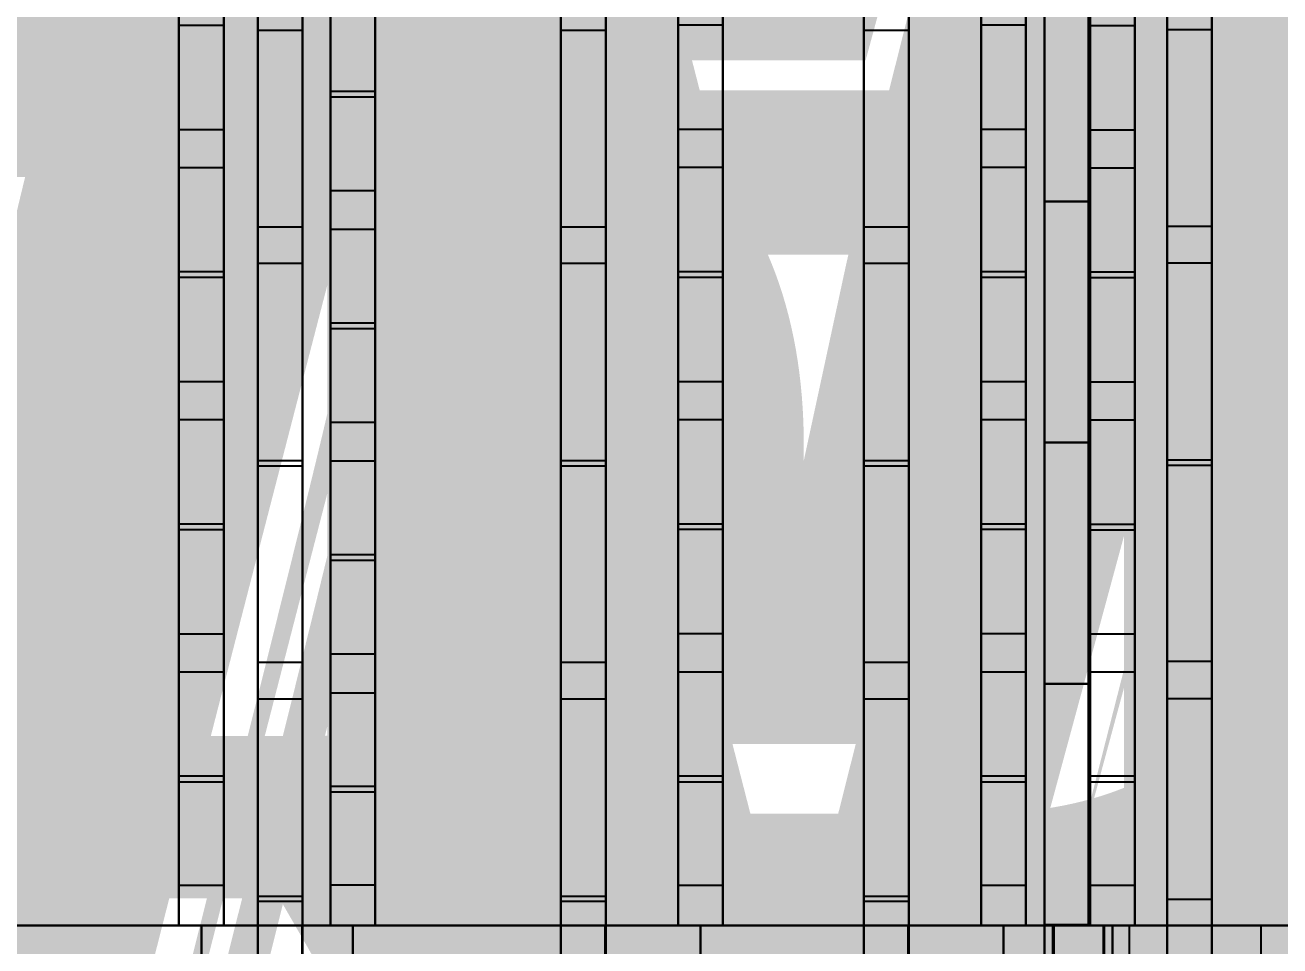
# Model space of a CAD drawing. Header units: inches. Extents: x 29 to 716, y 7 to 470.
# Drawn here: x 114.2 to 213.6, y 79.7 to 152.6 of the extents above; entities that cross this region are included whole.
import ezdxf

# ---------------------------------------------------------------- set-up
doc = ezdxf.new("R2010")
doc.units = ezdxf.units.IN
doc.header["$MEASUREMENT"] = 0
for name, color, linetype in [('FT2', 8, 'CONTINUOUS'), ('n1', 9, 'CONTINUOUS'), ('RT2', 7, 'CONTINUOUS'), ('W1', 5, 'CONTINUOUS'), ('W2', 5, 'CONTINUOUS')]:
    doc.layers.add(name, color=color, linetype=linetype)

msp = doc.modelspace()

# ---------------------------------------------------------------- linework, layer by layer
at = {"layer": 'FT2'}
for points in [[(129.89, 81.28, 112), (129.89, 344.18, 112), (126.35, 344.18, 112), (126.35, 81.28, 112)], [(126.35, 81.28, 112), (126.35, 344.18, 112), (126.35, 344.18, 110.54), (126.35, 81.28, 110.54)], [(126.35, 81.28, 96), (126.35, 344.18, 96), (129.89, 344.18, 96), (129.89, 81.28, 96)], [(126.35, 81.28, 96), (126.35, 81.28, 97.46), (126.35, 344.18, 97.46), (126.35, 344.18, 96)], [(129.89, 81.28, 112), (129.89, 81.28, 110.54), (129.89, 344.18, 110.54), (129.89, 344.18, 112)], [(129.89, 81.28, 96), (129.89, 344.18, 96), (129.89, 344.18, 97.46), (129.89, 81.28, 97.46)], [(141.89, 81.28, 112), (141.89, 344.18, 112), (138.34, 344.18, 112), (138.34, 81.28, 112)], [(138.34, 81.28, 112), (138.34, 344.18, 112), (138.34, 344.18, 110.54), (138.34, 81.28, 110.54)], [(138.34, 81.28, 96), (138.34, 344.18, 96), (141.89, 344.18, 96), (141.89, 81.28, 96)], [(138.34, 81.28, 96), (138.34, 81.28, 97.46), (138.34, 344.18, 97.46), (138.34, 344.18, 96)], [(141.89, 81.28, 112), (141.89, 81.28, 110.54), (141.89, 344.18, 110.54), (141.89, 344.18, 112)], [(141.89, 81.28, 96), (141.89, 344.18, 96), (141.89, 344.18, 97.46), (141.89, 81.28, 97.46)], [(169.43, 81.28, 112), (169.43, 284.31, 112), (165.89, 284.31, 112), (165.89, 81.28, 112)], [(165.89, 81.28, 112), (165.89, 284.31, 112), (165.89, 284.31, 110.54), (165.89, 81.28, 110.54)], [(165.89, 81.28, 96), (165.89, 284.31, 96), (169.43, 284.31, 96), (169.43, 81.28, 96)], [(165.89, 81.28, 96), (165.89, 81.28, 97.46), (165.89, 284.31, 97.46), (165.89, 284.31, 96)], [(169.43, 81.28, 112), (169.43, 81.28, 110.54), (169.43, 284.31, 110.54), (169.43, 284.31, 112)], [(169.43, 81.28, 96), (169.43, 284.31, 96), (169.43, 284.31, 97.46), (169.43, 81.28, 97.46)], [(193.43, 81.28, 112), (193.43, 284.31, 112), (189.89, 284.31, 112), (189.89, 81.28, 112)], [(189.89, 81.28, 112), (189.89, 284.31, 112), (189.89, 284.31, 110.54), (189.89, 81.28, 110.54)], [(189.89, 81.28, 96), (189.89, 284.31, 96), (193.43, 284.31, 96), (193.43, 81.28, 96)], [(189.89, 81.28, 96), (189.89, 81.28, 97.46), (189.89, 284.31, 97.46), (189.89, 284.31, 96)], [(193.43, 81.28, 112), (193.43, 81.28, 110.54), (193.43, 284.31, 110.54), (193.43, 284.31, 112)], [(193.43, 81.28, 96), (193.43, 284.31, 96), (193.43, 284.31, 97.46), (193.43, 81.28, 97.46)], [(202.07, 81.28, 112), (202.07, 284.16, 112), (198.53, 284.16, 112), (198.53, 81.28, 112)], [(198.53, 81.28, 112), (198.53, 284.16, 112), (198.53, 284.16, 110.54), (198.53, 81.28, 110.54)], [(198.53, 81.28, 96), (198.53, 284.16, 96), (202.07, 284.16, 96), (202.07, 81.28, 96)], [(198.53, 81.28, 96), (198.53, 81.28, 97.46), (198.53, 284.16, 97.46), (198.53, 284.16, 96)], [(202.07, 81.28, 112), (202.07, 81.28, 110.54), (202.07, 284.16, 110.54), (202.07, 284.16, 112)], [(202.07, 81.28, 96), (202.07, 284.16, 96), (202.07, 284.16, 97.46), (202.07, 81.28, 97.46)], [(138.34, 147.35, 96.63), (138.34, 154.75, 112), (138.34, 156.06, 111.37), (138.34, 148.67, 96)], [(141.89, 147.35, 96.63), (141.89, 148.67, 96), (141.89, 156.06, 111.37), (141.89, 154.75, 112)], [(141.89, 147.35, 96.63), (141.89, 154.75, 112), (138.34, 154.75, 112), (138.34, 147.35, 96.63)], [(129.89, 144.33, 112), (129.89, 152.57, 96.69), (126.35, 152.57, 96.69), (126.35, 144.33, 112)], [(126.35, 144.33, 112), (126.35, 152.57, 96.69), (126.35, 151.28, 96), (126.35, 143.05, 111.31)], [(129.89, 144.33, 112), (129.89, 143.05, 111.31), (129.89, 151.28, 96), (129.89, 152.57, 96.69)], [(169.43, 144.35, 112), (169.43, 152.59, 96.69), (165.89, 152.59, 96.69), (165.89, 144.35, 112)], [(165.89, 144.35, 112), (165.89, 152.59, 96.69), (165.89, 151.3, 96), (165.89, 143.07, 111.31)], [(169.43, 144.35, 112), (169.43, 143.07, 111.31), (169.43, 151.3, 96), (169.43, 152.59, 96.69)], [(193.43, 144.35, 112), (193.43, 152.59, 96.69), (189.89, 152.59, 96.69), (189.89, 144.35, 112)], [(189.89, 144.35, 112), (189.89, 152.59, 96.69), (189.89, 151.3, 96), (189.89, 143.07, 111.31)], [(193.43, 144.35, 112), (193.43, 143.07, 111.31), (193.43, 151.3, 96), (193.43, 152.59, 96.69)], [(202.07, 144.3, 112), (202.07, 152.53, 96.69), (198.53, 152.53, 96.69), (198.53, 144.3, 112)], [(198.53, 144.3, 112), (198.53, 152.53, 96.69), (198.53, 151.25, 96), (198.53, 143.02, 111.31)], [(202.07, 144.3, 112), (202.07, 143.02, 111.31), (202.07, 151.25, 96), (202.07, 152.53, 96.69)], [(141.89, 139.49, 112), (141.89, 146.88, 96.63), (138.34, 146.88, 96.63), (138.34, 139.49, 112)], [(138.34, 139.49, 112), (138.34, 146.88, 96.63), (138.34, 145.57, 96), (138.34, 138.18, 111.37)], [(141.89, 139.49, 112), (141.89, 138.18, 111.37), (141.89, 145.57, 96), (141.89, 146.88, 96.63)], [(126.35, 133.07, 96.69), (126.35, 141.3, 112), (126.35, 142.58, 111.31), (126.35, 134.35, 96)], [(129.89, 133.07, 96.69), (129.89, 134.35, 96), (129.89, 142.58, 111.31), (129.89, 141.3, 112)], [(165.89, 133.08, 96.69), (165.89, 141.32, 112), (165.89, 142.6, 111.31), (165.89, 134.36, 96)], [(169.43, 133.08, 96.69), (169.43, 134.36, 96), (169.43, 142.6, 111.31), (169.43, 141.32, 112)], [(189.89, 133.08, 96.69), (189.89, 141.32, 112), (189.89, 142.6, 111.31), (189.89, 134.36, 96)], [(193.43, 133.08, 96.69), (193.43, 134.36, 96), (193.43, 142.6, 111.31), (193.43, 141.32, 112)], [(198.53, 133.04, 96.69), (198.53, 141.27, 112), (198.53, 142.55, 111.31), (198.53, 134.32, 96)], [(202.07, 133.04, 96.69), (202.07, 134.32, 96), (202.07, 142.55, 111.31), (202.07, 141.27, 112)], [(129.89, 133.07, 96.69), (129.89, 141.3, 112), (126.35, 141.3, 112), (126.35, 133.07, 96.69)], [(169.43, 133.08, 96.69), (169.43, 141.32, 112), (165.89, 141.32, 112), (165.89, 133.08, 96.69)], [(193.43, 133.08, 96.69), (193.43, 141.32, 112), (189.89, 141.32, 112), (189.89, 133.08, 96.69)], [(202.07, 133.04, 96.69), (202.07, 141.27, 112), (198.53, 141.27, 112), (198.53, 133.04, 96.69)], [(138.34, 129, 96.63), (138.34, 136.4, 112), (138.34, 137.71, 111.37), (138.34, 130.32, 96)], [(141.89, 129, 96.63), (141.89, 130.32, 96), (141.89, 137.71, 111.37), (141.89, 136.4, 112)], [(141.89, 129, 96.63), (141.89, 136.4, 112), (138.34, 136.4, 112), (138.34, 129, 96.63)], [(129.89, 124.36, 112), (129.89, 132.59, 96.69), (126.35, 132.59, 96.69), (126.35, 124.36, 112)], [(126.35, 124.36, 112), (126.35, 132.59, 96.69), (126.35, 131.31, 96), (126.35, 123.08, 111.31)], [(129.89, 124.36, 112), (129.89, 123.08, 111.31), (129.89, 131.31, 96), (129.89, 132.59, 96.69)], [(169.43, 124.37, 112), (169.43, 132.61, 96.69), (165.89, 132.61, 96.69), (165.89, 124.37, 112)], [(165.89, 124.37, 112), (165.89, 132.61, 96.69), (165.89, 131.32, 96), (165.89, 123.09, 111.31)], [(169.43, 124.37, 112), (169.43, 123.09, 111.31), (169.43, 131.32, 96), (169.43, 132.61, 96.69)], [(193.43, 124.37, 112), (193.43, 132.61, 96.69), (189.89, 132.61, 96.69), (189.89, 124.37, 112)], [(189.89, 124.37, 112), (189.89, 132.61, 96.69), (189.89, 131.32, 96), (189.89, 123.09, 111.31)], [(193.43, 124.37, 112), (193.43, 123.09, 111.31), (193.43, 131.32, 96), (193.43, 132.61, 96.69)], [(202.07, 124.34, 112), (202.07, 132.57, 96.69), (198.53, 132.57, 96.69), (198.53, 124.34, 112)], [(198.53, 124.34, 112), (198.53, 132.57, 96.69), (198.53, 131.28, 96), (198.53, 123.06, 111.31)], [(202.07, 124.34, 112), (202.07, 123.06, 111.31), (202.07, 131.28, 96), (202.07, 132.57, 96.69)], [(141.89, 121.14, 112), (141.89, 128.53, 96.63), (138.34, 128.53, 96.63), (138.34, 121.14, 112)], [(138.34, 121.14, 112), (138.34, 128.53, 96.63), (138.34, 127.22, 96), (138.34, 119.83, 111.37)], [(141.89, 121.14, 112), (141.89, 119.83, 111.37), (141.89, 127.22, 96), (141.89, 128.53, 96.63)], [(126.35, 113.09, 96.69), (126.35, 121.32, 112), (126.35, 122.61, 111.31), (126.35, 114.37, 96)], [(129.89, 113.09, 96.69), (129.89, 114.37, 96), (129.89, 122.61, 111.31), (129.89, 121.32, 112)], [(165.89, 113.1, 96.69), (165.89, 121.34, 112), (165.89, 122.62, 111.31), (165.89, 114.38, 96)], [(169.43, 113.1, 96.69), (169.43, 114.38, 96), (169.43, 122.62, 111.31), (169.43, 121.34, 112)], [(189.89, 113.1, 96.69), (189.89, 121.34, 112), (189.89, 122.62, 111.31), (189.89, 114.38, 96)], [(193.43, 113.1, 96.69), (193.43, 114.38, 96), (193.43, 122.62, 111.31), (193.43, 121.34, 112)], [(198.53, 113.07, 96.69), (198.53, 121.3, 112), (198.53, 122.59, 111.31), (198.53, 114.36, 96)], [(202.07, 113.07, 96.69), (202.07, 114.36, 96), (202.07, 122.59, 111.31), (202.07, 121.3, 112)], [(129.89, 113.09, 96.69), (129.89, 121.32, 112), (126.35, 121.32, 112), (126.35, 113.09, 96.69)], [(169.43, 113.1, 96.69), (169.43, 121.34, 112), (165.89, 121.34, 112), (165.89, 113.1, 96.69)], [(193.43, 113.1, 96.69), (193.43, 121.34, 112), (189.89, 121.34, 112), (189.89, 113.1, 96.69)], [(202.07, 113.07, 96.69), (202.07, 121.3, 112), (198.53, 121.3, 112), (198.53, 113.07, 96.69)], [(138.34, 110.65, 96.63), (138.34, 118.05, 112), (138.34, 119.36, 111.37), (138.34, 111.97, 96)], [(141.89, 110.65, 96.63), (141.89, 111.97, 96), (141.89, 119.36, 111.37), (141.89, 118.05, 112)], [(141.89, 110.65, 96.63), (141.89, 118.05, 112), (138.34, 118.05, 112), (138.34, 110.65, 96.63)], [(129.89, 104.38, 112), (129.89, 112.62, 96.69), (126.35, 112.62, 96.69), (126.35, 104.38, 112)], [(126.35, 104.38, 112), (126.35, 112.62, 96.69), (126.35, 111.33, 96), (126.35, 103.1, 111.31)], [(129.89, 104.38, 112), (129.89, 103.1, 111.31), (129.89, 111.33, 96), (129.89, 112.62, 96.69)], [(169.43, 104.39, 112), (169.43, 112.63, 96.69), (165.89, 112.63, 96.69), (165.89, 104.39, 112)], [(165.89, 104.39, 112), (165.89, 112.63, 96.69), (165.89, 111.34, 96), (165.89, 103.11, 111.31)], [(169.43, 104.39, 112), (169.43, 103.11, 111.31), (169.43, 111.34, 96), (169.43, 112.63, 96.69)], [(193.43, 104.39, 112), (193.43, 112.63, 96.69), (189.89, 112.63, 96.69), (189.89, 104.39, 112)], [(189.89, 104.39, 112), (189.89, 112.63, 96.69), (189.89, 111.34, 96), (189.89, 103.11, 111.31)], [(193.43, 104.39, 112), (193.43, 103.11, 111.31), (193.43, 111.34, 96), (193.43, 112.63, 96.69)], [(202.07, 104.37, 112), (202.07, 112.6, 96.69), (198.53, 112.6, 96.69), (198.53, 104.37, 112)], [(198.53, 104.37, 112), (198.53, 112.6, 96.69), (198.53, 111.32, 96), (198.53, 103.09, 111.31)], [(202.07, 104.37, 112), (202.07, 103.09, 111.31), (202.07, 111.32, 96), (202.07, 112.6, 96.69)], [(141.89, 102.79, 112), (141.89, 110.18, 96.63), (138.34, 110.18, 96.63), (138.34, 102.79, 112)], [(138.34, 102.79, 112), (138.34, 110.18, 96.63), (138.34, 108.87, 96), (138.34, 101.48, 111.37)], [(141.89, 102.79, 112), (141.89, 101.48, 111.37), (141.89, 108.87, 96), (141.89, 110.18, 96.63)], [(126.35, 93.12, 96.69), (126.35, 101.35, 112), (126.35, 102.63, 111.31), (126.35, 94.4, 96)], [(129.89, 93.12, 96.69), (129.89, 94.4, 96), (129.89, 102.63, 111.31), (129.89, 101.35, 112)], [(165.89, 93.12, 96.69), (165.89, 101.35, 112), (165.89, 102.64, 111.31), (165.89, 94.41, 96)], [(169.43, 93.12, 96.69), (169.43, 94.41, 96), (169.43, 102.64, 111.31), (169.43, 101.35, 112)], [(189.89, 93.12, 96.69), (189.89, 101.35, 112), (189.89, 102.64, 111.31), (189.89, 94.41, 96)], [(193.43, 93.12, 96.69), (193.43, 94.41, 96), (193.43, 102.64, 111.31), (193.43, 101.35, 112)], [(198.53, 93.12, 96.69), (198.53, 101.34, 112), (198.53, 102.62, 111.31), (198.53, 94.4, 96)], [(202.07, 93.12, 96.69), (202.07, 94.4, 96), (202.07, 102.62, 111.31), (202.07, 101.34, 112)], [(129.89, 93.12, 96.69), (129.89, 101.35, 112), (126.35, 101.35, 112), (126.35, 93.12, 96.69)], [(138.34, 92.31, 96.63), (138.34, 99.69, 112), (138.34, 101.01, 111.37), (138.34, 93.62, 96)], [(141.89, 92.31, 96.63), (141.89, 93.62, 96), (141.89, 101.01, 111.37), (141.89, 99.69, 112)], [(169.43, 93.12, 96.69), (169.43, 101.35, 112), (165.89, 101.35, 112), (165.89, 93.12, 96.69)], [(193.43, 93.12, 96.69), (193.43, 101.35, 112), (189.89, 101.35, 112), (189.89, 93.12, 96.69)], [(202.07, 93.12, 96.69), (202.07, 101.34, 112), (198.53, 101.34, 112), (198.53, 93.12, 96.69)], [(141.89, 92.31, 96.63), (141.89, 99.69, 112), (138.34, 99.69, 112), (138.34, 92.31, 96.63)], [(129.89, 84.46, 112), (129.89, 92.64, 96.69), (126.35, 92.64, 96.69), (126.35, 84.46, 112)], [(126.35, 84.46, 112), (126.35, 92.64, 96.69), (126.35, 91.35, 96), (126.35, 83.18, 111.31)], [(129.89, 84.46, 112), (129.89, 83.18, 111.31), (129.89, 91.35, 96), (129.89, 92.64, 96.69)], [(169.43, 84.46, 112), (169.43, 92.64, 96.69), (165.89, 92.64, 96.69), (165.89, 84.46, 112)], [(165.89, 84.46, 112), (165.89, 92.64, 96.69), (165.89, 91.36, 96), (165.89, 83.18, 111.31)], [(169.43, 84.46, 112), (169.43, 83.18, 111.31), (169.43, 91.36, 96), (169.43, 92.64, 96.69)], [(193.43, 84.46, 112), (193.43, 92.64, 96.69), (189.89, 92.64, 96.69), (189.89, 84.46, 112)], [(189.89, 84.46, 112), (189.89, 92.64, 96.69), (189.89, 91.36, 96), (189.89, 83.18, 111.31)], [(193.43, 84.46, 112), (193.43, 83.18, 111.31), (193.43, 91.36, 96), (193.43, 92.64, 96.69)], [(202.07, 84.46, 112), (202.07, 92.63, 96.69), (198.53, 92.63, 96.69), (198.53, 84.46, 112)], [(198.53, 84.46, 112), (198.53, 92.63, 96.69), (198.53, 91.35, 96), (198.53, 83.18, 111.31)], [(202.07, 84.46, 112), (202.07, 83.18, 111.31), (202.07, 91.35, 96), (202.07, 92.63, 96.69)], [(141.89, 84.5, 112), (141.89, 91.83, 96.63), (138.34, 91.83, 96.63), (138.34, 84.5, 112)], [(138.34, 84.5, 112), (138.34, 91.83, 96.63), (138.34, 90.51, 96), (138.34, 83.18, 111.37)], [(141.89, 84.5, 112), (141.89, 83.18, 111.37), (141.89, 90.51, 96), (141.89, 91.83, 96.63)], [(126.35, 81.28, 96.04), (126.35, 81.28, 111.96), (126.35, 82.73, 111.96), (126.35, 82.73, 96.04)], [(129.89, 81.28, 96.04), (129.89, 82.73, 96.04), (129.89, 82.73, 111.96), (129.89, 81.28, 111.96)], [(138.34, 81.28, 96.04), (138.34, 81.28, 111.96), (138.34, 82.73, 111.96), (138.34, 82.73, 96.04)], [(141.89, 81.28, 96.04), (141.89, 82.73, 96.04), (141.89, 82.73, 111.96), (141.89, 81.28, 111.96)], [(165.89, 81.28, 96.04), (165.89, 81.28, 111.96), (165.89, 82.73, 111.96), (165.89, 82.73, 96.04)], [(169.43, 81.28, 96.04), (169.43, 82.73, 96.04), (169.43, 82.73, 111.96), (169.43, 81.28, 111.96)], [(189.89, 81.28, 96.04), (189.89, 81.28, 111.96), (189.89, 82.73, 111.96), (189.89, 82.73, 96.04)], [(193.43, 81.28, 96.04), (193.43, 82.73, 96.04), (193.43, 82.73, 111.96), (193.43, 81.28, 111.96)], [(198.53, 81.28, 96.04), (198.53, 81.28, 111.96), (198.53, 82.73, 111.96), (198.53, 82.73, 96.04)], [(202.07, 81.28, 96.04), (202.07, 82.73, 96.04), (202.07, 82.73, 111.96), (202.07, 81.28, 111.96)], [(129.89, 81.28, 96.04), (129.89, 81.28, 111.96), (126.35, 81.28, 111.96), (126.35, 81.28, 96.04)], [(141.89, 81.28, 96.04), (141.89, 81.28, 111.96), (138.34, 81.28, 111.96), (138.34, 81.28, 96.04)], [(169.43, 81.28, 96.04), (169.43, 81.28, 111.96), (165.89, 81.28, 111.96), (165.89, 81.28, 96.04)], [(193.43, 81.28, 96.04), (193.43, 81.28, 111.96), (189.89, 81.28, 111.96), (189.89, 81.28, 96.04)], [(202.07, 81.28, 96.04), (202.07, 81.28, 111.96), (198.53, 81.28, 111.96), (198.53, 81.28, 96.04)]]:
    msp.add_3dface(points, dxfattribs=at)
at = {"layer": 'n1'}
for points in [[(359.33, 77.78, 96), (62.41, 77.78, 96), (62.41, 81.28, 96), (359.33, 81.28, 96)], [(62.41, 81.28, 106), (359.33, 81.28, 106), (359.33, 81.28, 96), (62.41, 81.28, 96)], [(62.41, 77.78, 106), (359.33, 77.78, 106), (359.33, 81.28, 106), (62.41, 81.28, 106)], [(359.33, 81.28, 96), (62.41, 81.28, 96), (62.41, 81.28, 106), (359.33, 81.28, 106)]]:
    msp.add_3dface(points, dxfattribs=at)
at = {"layer": 'RT2'}
for points in [[(132.6, 377.81, 223.5), (132.6, 6.78, 238.98), (136.14, 6.78, 238.98), (136.14, 377.81, 223.5)], [(132.6, 377.81, 223.5), (132.6, 377.74, 222.04), (132.6, 6.72, 237.53), (132.6, 6.78, 238.98)], [(136.14, 377.81, 223.5), (136.14, 6.78, 238.98), (136.14, 6.72, 237.53), (136.14, 377.74, 222.04)], [(156.6, 377.81, 223.5), (156.6, 6.78, 238.98), (160.15, 6.78, 238.98), (160.15, 377.81, 223.5)], [(156.6, 377.81, 223.5), (156.6, 377.74, 222.04), (156.6, 6.72, 237.53), (156.6, 6.78, 238.98)], [(160.15, 377.81, 223.5), (160.15, 6.78, 238.98), (160.15, 6.72, 237.53), (160.15, 377.74, 222.04)], [(180.61, 377.81, 223.5), (180.61, 6.78, 238.98), (184.16, 6.78, 238.98), (184.16, 377.81, 223.5)], [(180.61, 377.81, 223.5), (180.61, 377.74, 222.04), (180.61, 6.72, 237.53), (180.61, 6.78, 238.98)], [(184.16, 377.81, 223.5), (184.16, 6.78, 238.98), (184.16, 6.72, 237.53), (184.16, 377.74, 222.04)], [(204.62, 377.81, 223.5), (204.62, 6.78, 238.98), (208.17, 6.78, 238.98), (208.17, 377.81, 223.5)], [(204.62, 377.81, 223.5), (204.62, 377.74, 222.04), (204.62, 6.72, 237.53), (204.62, 6.78, 238.98)], [(208.17, 377.81, 223.5), (208.17, 6.78, 238.98), (208.17, 6.72, 237.53), (208.17, 377.74, 222.04)], [(132.6, 344.31, 208.79), (132.6, 46.72, 221.21), (132.6, 46.78, 222.67), (132.6, 344.37, 210.25)], [(136.14, 344.31, 208.79), (136.14, 46.72, 221.21), (132.6, 46.72, 221.21), (132.6, 344.31, 208.79)], [(136.14, 344.31, 208.79), (136.14, 344.37, 210.25), (136.14, 46.78, 222.67), (136.14, 46.72, 221.21)], [(156.6, 344.31, 208.79), (156.6, 46.72, 221.21), (156.6, 46.78, 222.67), (156.6, 344.37, 210.25)], [(160.15, 344.31, 208.79), (160.15, 46.72, 221.21), (156.6, 46.72, 221.21), (156.6, 344.31, 208.79)], [(160.15, 344.31, 208.79), (160.15, 344.37, 210.25), (160.15, 46.78, 222.67), (160.15, 46.72, 221.21)], [(180.61, 344.31, 208.79), (180.61, 46.72, 221.21), (180.61, 46.78, 222.67), (180.61, 344.37, 210.25)], [(184.16, 344.31, 208.79), (184.16, 46.72, 221.21), (180.61, 46.72, 221.21), (180.61, 344.31, 208.79)], [(184.16, 344.31, 208.79), (184.16, 344.37, 210.25), (184.16, 46.78, 222.67), (184.16, 46.72, 221.21)], [(204.62, 344.31, 208.79), (204.62, 81.28, 219.77), (204.62, 81.34, 221.23), (204.62, 344.37, 210.25)], [(208.17, 344.31, 208.79), (208.17, 81.28, 219.77), (204.62, 81.28, 219.77), (204.62, 344.31, 208.79)], [(208.17, 344.31, 208.79), (208.17, 344.37, 210.25), (208.17, 81.34, 221.23), (208.17, 81.28, 219.77)], [(132.6, 152.17, 218.15), (132.6, 136.62, 233.56), (136.14, 136.62, 233.56), (136.14, 152.17, 218.15)], [(132.6, 152.17, 218.15), (132.6, 151.15, 217.12), (132.6, 135.59, 232.53), (132.6, 136.62, 233.56)], [(136.14, 152.17, 218.15), (136.14, 136.62, 233.56), (136.14, 135.59, 232.53), (136.14, 151.15, 217.12)], [(156.6, 152.17, 218.15), (156.6, 136.62, 233.56), (160.15, 136.62, 233.56), (160.15, 152.17, 218.15)], [(156.6, 152.17, 218.15), (156.6, 151.15, 217.12), (156.6, 135.59, 232.53), (156.6, 136.62, 233.56)], [(160.15, 152.17, 218.15), (160.15, 136.62, 233.56), (160.15, 135.59, 232.53), (160.15, 151.15, 217.12)], [(180.61, 152.17, 218.15), (180.61, 136.62, 233.56), (184.16, 136.62, 233.56), (184.16, 152.17, 218.15)], [(180.61, 152.17, 218.15), (180.61, 151.15, 217.12), (180.61, 135.59, 232.53), (180.61, 136.62, 233.56)], [(184.16, 152.17, 218.15), (184.16, 136.62, 233.56), (184.16, 135.59, 232.53), (184.16, 151.15, 217.12)], [(204.62, 152.22, 218.15), (204.62, 136.67, 233.56), (208.17, 136.67, 233.56), (208.17, 152.22, 218.15)], [(204.62, 152.22, 218.15), (204.62, 151.19, 217.12), (204.62, 135.64, 232.53), (204.62, 136.67, 233.56)], [(208.17, 152.22, 218.15), (208.17, 136.67, 233.56), (208.17, 135.64, 232.53), (208.17, 151.19, 217.12)], [(132.6, 133.71, 233.69), (132.6, 134.68, 232.61), (132.6, 119.08, 218.45), (132.6, 118.1, 219.53)], [(136.14, 133.71, 233.69), (136.14, 118.1, 219.53), (136.14, 119.08, 218.45), (136.14, 134.68, 232.61)], [(156.6, 133.71, 233.69), (156.6, 134.68, 232.61), (156.6, 119.08, 218.45), (156.6, 118.1, 219.53)], [(160.15, 133.71, 233.69), (160.15, 118.1, 219.53), (160.15, 119.08, 218.45), (160.15, 134.68, 232.61)], [(180.61, 133.71, 233.69), (180.61, 134.68, 232.61), (180.61, 119.08, 218.45), (180.61, 118.1, 219.53)], [(184.16, 133.71, 233.69), (184.16, 118.1, 219.53), (184.16, 119.08, 218.45), (184.16, 134.68, 232.61)], [(204.62, 133.75, 233.68), (204.62, 134.73, 232.61), (204.62, 119.13, 218.44), (204.62, 118.15, 219.52)], [(208.17, 133.75, 233.68), (208.17, 118.15, 219.52), (208.17, 119.13, 218.44), (208.17, 134.73, 232.61)], [(132.6, 133.71, 233.69), (132.6, 118.1, 219.53), (136.14, 118.1, 219.53), (136.14, 133.71, 233.69)], [(156.6, 133.71, 233.69), (156.6, 118.1, 219.53), (160.15, 118.1, 219.53), (160.15, 133.71, 233.69)], [(180.61, 133.71, 233.69), (180.61, 118.1, 219.53), (184.16, 118.1, 219.53), (184.16, 133.71, 233.69)], [(204.62, 133.75, 233.68), (204.62, 118.15, 219.52), (208.17, 118.15, 219.52), (208.17, 133.75, 233.68)], [(132.6, 117.67, 219.59), (132.6, 102.12, 235), (136.14, 102.12, 235), (136.14, 117.67, 219.59)], [(132.6, 117.67, 219.59), (132.6, 116.65, 218.56), (132.6, 101.09, 233.97), (132.6, 102.12, 235)], [(136.14, 117.67, 219.59), (136.14, 102.12, 235), (136.14, 101.09, 233.97), (136.14, 116.65, 218.56)], [(156.6, 117.67, 219.59), (156.6, 102.12, 235), (160.15, 102.12, 235), (160.15, 117.67, 219.59)], [(156.6, 117.67, 219.59), (156.6, 116.65, 218.56), (156.6, 101.09, 233.97), (156.6, 102.12, 235)], [(160.15, 117.67, 219.59), (160.15, 102.12, 235), (160.15, 101.09, 233.97), (160.15, 116.65, 218.56)], [(180.61, 117.67, 219.59), (180.61, 102.12, 235), (184.16, 102.12, 235), (184.16, 117.67, 219.59)], [(180.61, 117.67, 219.59), (180.61, 116.65, 218.56), (180.61, 101.09, 233.97), (180.61, 102.12, 235)], [(184.16, 117.67, 219.59), (184.16, 102.12, 235), (184.16, 101.09, 233.97), (184.16, 116.65, 218.56)], [(204.62, 117.72, 219.59), (204.62, 102.21, 235), (208.17, 102.21, 235), (208.17, 117.72, 219.59)], [(204.62, 117.72, 219.59), (204.62, 116.7, 218.56), (204.62, 101.18, 233.97), (204.62, 102.21, 235)], [(208.17, 117.72, 219.59), (208.17, 102.21, 235), (208.17, 101.18, 233.97), (208.17, 116.7, 218.56)], [(132.6, 99.21, 235.13), (132.6, 100.18, 234.05), (132.6, 84.58, 219.89), (132.6, 83.6, 220.97)], [(136.14, 99.21, 235.13), (136.14, 83.6, 220.97), (136.14, 84.58, 219.89), (136.14, 100.18, 234.05)], [(156.6, 99.21, 235.13), (156.6, 100.18, 234.05), (156.6, 84.58, 219.89), (156.6, 83.6, 220.97)], [(160.15, 99.21, 235.13), (160.15, 83.6, 220.97), (160.15, 84.58, 219.89), (160.15, 100.18, 234.05)], [(180.61, 99.21, 235.13), (180.61, 100.18, 234.05), (180.61, 84.58, 219.89), (180.61, 83.6, 220.97)], [(184.16, 99.21, 235.13), (184.16, 83.6, 220.97), (184.16, 84.58, 219.89), (184.16, 100.18, 234.05)], [(204.62, 99.22, 235.13), (204.62, 100.19, 234.04), (204.62, 84.31, 219.9), (204.62, 83.35, 220.99)], [(208.17, 99.22, 235.13), (208.17, 83.35, 220.99), (208.17, 84.31, 219.9), (208.17, 100.19, 234.04)], [(132.6, 99.21, 235.13), (132.6, 83.6, 220.97), (136.14, 83.6, 220.97), (136.14, 99.21, 235.13)], [(156.6, 99.21, 235.13), (156.6, 83.6, 220.97), (160.15, 83.6, 220.97), (160.15, 99.21, 235.13)], [(180.61, 99.21, 235.13), (180.61, 83.6, 220.97), (184.16, 83.6, 220.97), (184.16, 99.21, 235.13)], [(204.62, 99.22, 235.13), (204.62, 83.35, 220.99), (208.17, 83.35, 220.99), (208.17, 99.22, 235.13)], [(132.6, 83.17, 221.03), (132.6, 67.65, 236.44), (136.14, 67.65, 236.44), (136.14, 83.17, 221.03)], [(132.6, 83.17, 221.03), (132.6, 82.15, 220), (132.6, 66.63, 235.41), (132.6, 67.65, 236.44)], [(136.14, 83.17, 221.03), (136.14, 67.65, 236.44), (136.14, 66.63, 235.41), (136.14, 82.15, 220)], [(156.6, 83.17, 221.03), (156.6, 67.65, 236.44), (160.15, 67.65, 236.44), (160.15, 83.17, 221.03)], [(156.6, 83.17, 221.03), (156.6, 82.15, 220), (156.6, 66.63, 235.41), (156.6, 67.65, 236.44)], [(160.15, 83.17, 221.03), (160.15, 67.65, 236.44), (160.15, 66.63, 235.41), (160.15, 82.15, 220)], [(180.61, 83.17, 221.03), (180.61, 67.65, 236.44), (184.16, 67.65, 236.44), (184.16, 83.17, 221.03)], [(180.61, 83.17, 221.03), (180.61, 82.15, 220), (180.61, 66.63, 235.41), (180.61, 67.65, 236.44)], [(184.16, 83.17, 221.03), (184.16, 67.65, 236.44), (184.16, 66.63, 235.41), (184.16, 82.15, 220)], [(204.62, 81.28, 219.77), (204.62, 81.28, 235.8), (204.62, 82.73, 235.8), (204.62, 82.73, 219.77)], [(208.17, 81.28, 219.77), (208.17, 82.73, 219.77), (208.17, 82.73, 235.8), (208.17, 81.28, 235.8)], [(208.17, 81.28, 219.77), (208.17, 81.28, 235.8), (204.62, 81.28, 235.8), (204.62, 81.28, 219.77)]]:
    msp.add_3dface(points, dxfattribs=at)
at = {"layer": 'W1'}
for points in [[(362.83, 77.78, 106), (62.4, 77.78, 106), (62.4, 81.28, 106), (362.83, 81.28, 106)], [(62.4, 81.28, 107.5), (362.83, 81.28, 107.5), (362.83, 81.28, 106), (62.4, 81.28, 106)], [(62.4, 77.78, 112.75), (362.83, 77.78, 112.75), (362.83, 81.28, 112.75), (62.4, 81.28, 112.75)], [(362.83, 81.28, 111.25), (62.4, 81.28, 111.25), (62.4, 81.28, 112.75), (362.83, 81.28, 112.75)], [(126.62, 81.28, 106), (126.62, 81.28, 112.75), (128.12, 81.28, 112.75), (128.12, 81.28, 106)], [(128.12, 77.78, 112.75), (128.12, 77.78, 106), (128.12, 81.28, 106), (128.12, 81.28, 112.75)], [(134.62, 81.28, 106), (134.62, 81.28, 112.75), (136.12, 81.28, 112.75), (136.12, 81.28, 106)], [(136.12, 77.78, 112.75), (136.12, 77.78, 106), (136.12, 81.28, 106), (136.12, 81.28, 112.75)], [(138.62, 81.28, 106), (138.62, 81.28, 112.75), (140.12, 81.28, 112.75), (140.12, 81.28, 106)], [(140.12, 77.78, 112.75), (140.12, 77.78, 106), (140.12, 81.28, 106), (140.12, 81.28, 112.75)], [(158.62, 81.28, 106), (158.62, 81.28, 112.75), (160.12, 81.28, 112.75), (160.12, 81.28, 106)], [(160.12, 77.78, 112.75), (160.12, 77.78, 106), (160.12, 81.28, 106), (160.12, 81.28, 112.75)], [(166.16, 81.28, 106), (166.16, 81.28, 112.75), (167.66, 81.28, 112.75), (167.66, 81.28, 106)], [(167.66, 77.78, 112.75), (167.66, 77.78, 106), (167.66, 81.28, 106), (167.66, 81.28, 112.75)], [(182.62, 81.28, 106), (182.62, 81.28, 112.75), (184.12, 81.28, 112.75), (184.12, 81.28, 106)], [(184.12, 77.78, 112.75), (184.12, 77.78, 106), (184.12, 81.28, 106), (184.12, 81.28, 112.75)], [(190.16, 81.28, 106), (190.16, 81.28, 112.75), (191.66, 81.28, 112.75), (191.66, 81.28, 106)], [(191.66, 77.78, 112.75), (191.66, 77.78, 106), (191.66, 81.28, 106), (191.66, 81.28, 112.75)], [(198.8, 81.28, 106), (198.8, 81.28, 112.75), (200.3, 81.28, 112.75), (200.3, 81.28, 106)], [(200.3, 77.78, 112.75), (200.3, 77.78, 106), (200.3, 81.28, 106), (200.3, 81.28, 112.75)]]:
    msp.add_3dface(points, dxfattribs=at)
at = {"layer": 'W2'}
for points in [[(198.4, 161.16, 112.75), (198.4, 81.32, 112.75), (194.9, 81.32, 112.75), (194.9, 161.16, 112.75)], [(194.9, 81.32, 114.25), (194.9, 161.16, 114.25), (194.9, 161.16, 112.75), (194.9, 81.32, 112.75)], [(198.4, 81.32, 208.75), (198.4, 161.16, 208.75), (194.9, 161.16, 208.75), (194.9, 81.32, 208.75)], [(194.9, 161.16, 207.25), (194.9, 81.32, 207.25), (194.9, 81.32, 208.75), (194.9, 161.16, 208.75)], [(198.4, 161.16, 114.25), (198.4, 81.32, 114.25), (198.4, 81.32, 112.75), (198.4, 161.16, 112.75)], [(198.4, 81.32, 207.25), (198.4, 161.16, 207.25), (198.4, 161.16, 208.75), (198.4, 81.32, 208.75)], [(198.4, 138.62, 160.75), (198.4, 157.73, 160.75), (194.9, 157.73, 160.75), (194.9, 138.62, 160.75)], [(194.9, 157.73, 159.25), (194.9, 138.62, 159.25), (194.9, 138.62, 160.75), (194.9, 157.73, 160.75)], [(198.4, 138.62, 159.25), (198.4, 157.73, 159.25), (198.4, 157.73, 160.75), (198.4, 138.62, 160.75)], [(198.4, 138.62, 208.75), (198.4, 138.62, 112.75), (194.9, 138.62, 112.75), (194.9, 138.62, 208.75)], [(194.9, 137.12, 112.75), (194.9, 137.12, 208.75), (194.9, 138.62, 208.75), (194.9, 138.62, 112.75)], [(198.4, 119.52, 160.75), (198.4, 138.62, 160.75), (194.9, 138.62, 160.75), (194.9, 119.52, 160.75)], [(194.9, 138.62, 159.25), (194.9, 119.52, 159.25), (194.9, 119.52, 160.75), (194.9, 138.62, 160.75)], [(198.4, 137.12, 208.75), (198.4, 137.12, 112.75), (198.4, 138.62, 112.75), (198.4, 138.62, 208.75)], [(198.4, 119.52, 159.25), (198.4, 138.62, 159.25), (198.4, 138.62, 160.75), (198.4, 119.52, 160.75)], [(198.4, 119.52, 208.75), (198.4, 119.52, 112.75), (194.9, 119.52, 112.75), (194.9, 119.52, 208.75)], [(194.9, 118.02, 112.75), (194.9, 118.02, 208.75), (194.9, 119.52, 208.75), (194.9, 119.52, 112.75)], [(198.4, 100.42, 160.75), (198.4, 119.52, 160.75), (194.9, 119.52, 160.75), (194.9, 100.42, 160.75)], [(194.9, 119.52, 159.25), (194.9, 100.42, 159.25), (194.9, 100.42, 160.75), (194.9, 119.52, 160.75)], [(198.4, 118.02, 208.75), (198.4, 118.02, 112.75), (198.4, 119.52, 112.75), (198.4, 119.52, 208.75)], [(198.4, 100.42, 159.25), (198.4, 119.52, 159.25), (198.4, 119.52, 160.75), (198.4, 100.42, 160.75)], [(198.4, 100.42, 208.75), (198.4, 100.42, 112.75), (194.9, 100.42, 112.75), (194.9, 100.42, 208.75)], [(194.9, 98.92, 112.75), (194.9, 98.92, 208.75), (194.9, 100.42, 208.75), (194.9, 100.42, 112.75)], [(198.4, 81.32, 160.75), (198.4, 100.42, 160.75), (194.9, 100.42, 160.75), (194.9, 81.32, 160.75)], [(194.9, 100.42, 159.25), (194.9, 81.32, 159.25), (194.9, 81.32, 160.75), (194.9, 100.42, 160.75)], [(198.4, 98.92, 208.75), (198.4, 98.92, 112.75), (198.4, 100.42, 112.75), (198.4, 100.42, 208.75)], [(198.4, 81.32, 159.25), (198.4, 100.42, 159.25), (198.4, 100.42, 160.75), (198.4, 81.32, 160.75)], [(194.9, 82.82, 208.75), (194.9, 82.82, 112.75), (194.9, 81.32, 112.75), (194.9, 81.32, 208.75)], [(198.4, 82.82, 112.75), (198.4, 82.82, 208.75), (198.4, 81.32, 208.75), (198.4, 81.32, 112.75)], [(194.07, 81.28, 112.75), (194.07, 81.28, 232.5), (195.57, 81.28, 232.5), (195.57, 81.28, 112.75)], [(305.07, 81.28, 212.75), (194.07, 81.28, 212.75), (194.07, 81.28, 232.5), (305.07, 81.28, 232.5)], [(198.4, 81.32, 112.75), (198.4, 81.32, 208.75), (194.9, 81.32, 208.75), (194.9, 81.32, 112.75)], [(359.33, 77.78, 112.75), (194.9, 77.78, 112.75), (194.9, 81.28, 112.75), (359.33, 81.28, 112.75)], [(194.9, 81.28, 114.25), (359.33, 81.28, 114.25), (359.33, 81.28, 112.75), (194.9, 81.28, 112.75)], [(194.9, 77.78, 112.75), (194.9, 77.78, 232.5), (194.9, 81.28, 232.5), (194.9, 81.28, 112.75)], [(196.4, 81.28, 232.5), (196.4, 81.28, 112.75), (194.9, 81.28, 112.75), (194.9, 81.28, 232.5)], [(194.9, 77.78, 232.5), (359.33, 77.78, 232.5), (359.33, 81.28, 232.5), (194.9, 81.28, 232.5)], [(359.33, 81.28, 231), (194.9, 81.28, 231), (194.9, 81.28, 232.5), (359.33, 81.28, 232.5)], [(195.57, 77.78, 232.5), (195.57, 77.78, 112.75), (195.57, 81.28, 112.75), (195.57, 81.28, 232.5)], [(195.64, 77.78, 112.75), (195.64, 77.78, 232.5), (195.64, 81.28, 232.5), (195.64, 81.28, 112.75)], [(197.14, 81.28, 232.5), (197.14, 81.28, 112.75), (195.64, 81.28, 112.75), (195.64, 81.28, 232.5)], [(199.57, 77.78, 212.75), (195.64, 77.78, 212.75), (195.64, 81.28, 212.75), (199.57, 81.28, 212.75)], [(195.64, 81.28, 214.25), (199.57, 81.28, 214.25), (199.57, 81.28, 212.75), (195.64, 81.28, 212.75)], [(195.64, 77.78, 172.63), (199.57, 77.78, 172.63), (199.57, 81.28, 172.63), (195.64, 81.28, 172.63)], [(199.57, 81.28, 171.13), (195.64, 81.28, 171.13), (195.64, 81.28, 172.63), (199.57, 81.28, 172.63)], [(198.07, 81.28, 112.75), (198.07, 81.28, 232.5), (199.57, 81.28, 232.5), (199.57, 81.28, 112.75)], [(199.57, 77.78, 232.5), (199.57, 77.78, 112.75), (199.57, 81.28, 112.75), (199.57, 81.28, 232.5)], [(299.57, 77.78, 212.75), (199.57, 77.78, 212.75), (199.57, 81.28, 212.75), (299.57, 81.28, 212.75)], [(199.57, 81.28, 214.25), (299.57, 81.28, 214.25), (299.57, 81.28, 212.75), (199.57, 81.28, 212.75)], [(199.64, 77.78, 212.75), (199.64, 77.78, 232.5), (199.64, 81.28, 232.5), (199.64, 81.28, 212.75)], [(201.14, 81.28, 232.5), (201.14, 81.28, 212.75), (199.64, 81.28, 212.75), (199.64, 81.28, 232.5)], [(201.61, 77.78, 212.75), (212.06, 77.78, 232.5), (212.06, 81.28, 232.5), (201.61, 81.28, 212.75)], [(213.38, 81.28, 231.8), (202.94, 81.28, 212.05), (201.61, 81.28, 212.75), (212.06, 81.28, 232.5)]]:
    msp.add_3dface(points, dxfattribs=at)

# ---------------------------------------------------------------- texts
at = {"layer": 'n1t'}
for s, p in [('W79', (62.35, 149.81, 99.94)), ('W80', (65.86, 95.66, 99.94)), ('W75', (210.87, 77.78, 109.94)), ('W63', (62.35, 44.97, 99.94)), ('W62', (194.85, 44.97, 99.94)), ('W64', (130.35, 43.22, 109.94))]:
    msp.add_text(s, height=120, dxfattribs=at).set_placement(p)
at = {"layer": 'R1t'}
for s, p in [('R4', (188.05, 36.41, 106.51)), ('R11', (71.79, 33.59, 106.51)), ('R3', (124.94, 27.44, 106.51))]:
    msp.add_text(s, height=120, dxfattribs=at).set_placement(p)
at = {"layer": 'W1t'}
for s, p in [('W78', (65.85, 100.16, 91.94)), ('W76', (212.62, 77.78, 116.69)), ('W77', (65.85, 49.53, 91.94)), ('W65', (130.35, 46.72, 116.69)), ('W66', (65.85, 37.5, 137.94)), ('W49', (66.62, 29.48, 137.94)), ('W14', (194.86, 31.25, 137.94)), ('W50', (68.86, 25.08, 137.94)), ('W51', (71.95, 21.88, 137.94)), ('W52', (75.74, 20, 137.94))]:
    msp.add_text(s, height=120, dxfattribs=at).set_placement(p)
at = {"layer": 'W2t'}
for s, p in [('W60', (198.4, 121.24, 212.69)), ('W1', (198.4, 60.47, 241.4)), ('W2', (130.4, 43.22, 237.69))]:
    msp.add_text(s, height=120, dxfattribs=at).set_placement(p)

doc.saveas('drawing.dxf')
